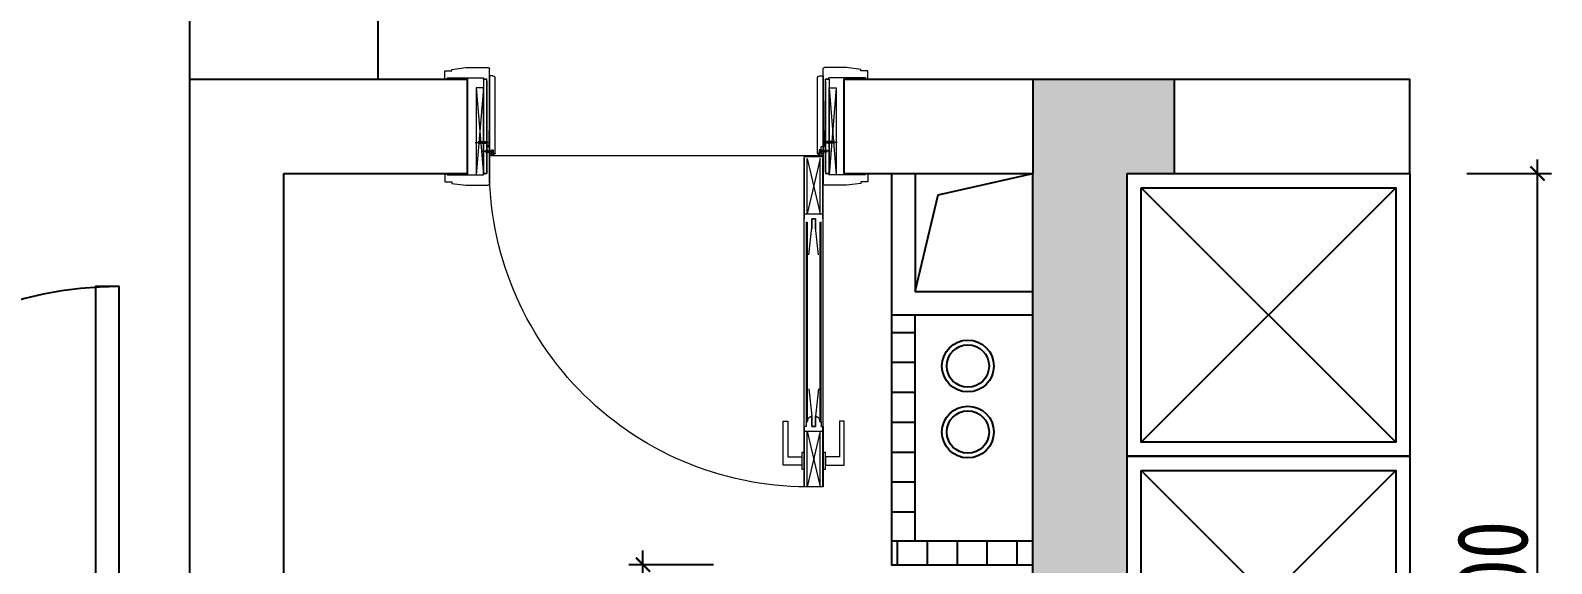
# Model space of a CAD drawing. Header units: millimetres. Extents: x -41640 to 3079702, y -5257903 to 68462.
# Drawn here: x -23009 to -19780, y 39579 to 40711 of the extents above; entities that cross this region are included whole.
import ezdxf

# ---------------------------------------------------------------- set-up
doc = ezdxf.new("R2010")
doc.units = ezdxf.units.MM
doc.header["$LTSCALE"] = 10
doc.layers.get('0').update_dxf_attribs({"color": 255})
doc.layers.get('Defpoints').update_dxf_attribs({"color": 255})
doc.layers.add('0008原建筑墙柱体', color=145, linetype='Continuous')
doc.layers.add('新建门窗', color=143, linetype='Continuous', lineweight=5)
doc.layers.add('门', color=143, linetype='Continuous', lineweight=18)
doc.styles.add('(图框)宋体', font='', dxfattribs={"width": 0.8})
doc.styles.get("Standard").update_dxf_attribs({"font": ''})
doc.styles.get('(图框)宋体').set_extended_font_data('SimSun')
doc.styles.get('Standard').set_extended_font_data('SimSun')
doc.dimstyles.get("Standard").update_dxf_attribs({"dimtxt": 0.18, "dimasz": 0.18, "dimexe": 0.18, "dimexo": 0.0625, "dimgap": 0.09, "dimtad": 0, "dimtih": 1, "dimtoh": 1, "dimdec": 4, "dimzin": 0, "dimdsep": 46, "dimtxsty": 'Standard', "dimcen": 0.09, "dimadec": 0, "dimazin": 0, "dimtfac": 1, "dimtdec": 4, "dimtofl": 0, "dimtmove": 0, "dimatfit": 3, "dimfxl": 1, "dimtolj": 1, "dimtzin": 0, "dimarcsym": 0})

# ---------------------------------------------------------------- blocks, each defined once
blk = doc.blocks.new('rthtrhjtyjtyjtyj')
at = {"layer": '新建门窗', "color": 45, "lineweight": 5}
for p, q in [((2135685.6, -4936629.2), (2135667.6, -4936629.2)), ((2135667.6, -4936629.2), (2135667.6, -4936644.2)), ((2135682.6, -4936634.2), (2135682.6, -4936711.7)), ((2135682.6, -4936634.2), (2135685.6, -4936634.2)), ((2135685.6, -4936634.2), (2135685.6, -4936629.2)), ((2135885.6, -4936629.2), (2135903.6, -4936629.2)), ((2135885.6, -4936634.2), (2135885.6, -4936629.2)), ((2135888.6, -4936634.2), (2135885.6, -4936634.2)), ((2135888.6, -4936634.2), (2135888.6, -4936711.7)), ((2135888.6, -4936674.2), (2135888.6, -4936634.2)), ((2135903.6, -4936629.2), (2135903.6, -4936644.2)), ((2135664.6, -4936644.2), (2135660.6, -4936674.2)), ((2135667.6, -4936644.2), (2135664.6, -4936644.2)), ((2135903.6, -4936644.2), (2135906.6, -4936644.2)), ((2135906.6, -4936644.2), (2135910.6, -4936674.2)), ((2135660.6, -4936674.2), (2135660.6, -4936721.2)), ((2135684.1, -4936677.2), (2135887.1, -4936677.2)), ((2135703.6, -4936711.2), (2135888.6, -4936696.2)), ((2135703.6, -4936696.2), (2135888.6, -4936711.2)), ((2135703.6, -4936696.2), (2135888.6, -4936696.2)), ((2135703.6, -4936711.2), (2135703.6, -4936696.2)), ((2135819.7, -4936694), (2135819.7, -4936721.2)), ((2135888.6, -4936696.2), (2135888.6, -4936711.2)), ((2135910.6, -4936674.2), (2135910.6, -4936721.2)), ((2135700.6, -4936724.2), (2135663.6, -4936724.2)), ((2135678.6, -4936724.2), (2135827.6, -4936724.2)), ((2135678.6, -4936731.2), (2135678.6, -4936724.2)), ((2135678.6, -4936724.2), (2135700.6, -4936724.2)), ((2135685.6, -4936711.7), (2135682.6, -4936711.7)), ((2135685.6, -4936718.7), (2135685.6, -4936711.2)), ((2135685.6, -4936711.2), (2135885.6, -4936711.2)), ((2135685.6, -4936718.7), (2135685.6, -4936711.2)), ((2135685.6, -4936711.7), (2135685.6, -4936718.7)), ((2135825.6, -4936718.7), (2135685.6, -4936718.7)), ((2135825.6, -4936718.7), (2135685.6, -4936718.7)), ((2135688.6, -4936718.7), (2135827.6, -4936718.7)), ((2135688.6, -4936718.7), (2135827.6, -4936718.7)), ((2135827.6, -4936718.7), (2135700.6, -4936718.7)), ((2135700.6, -4936724.2), (2135825.6, -4936722.9)), ((2135700.6, -4936724.2), (2135825.6, -4936722.9)), ((2135700.6, -4936724.2), (2135827.6, -4936724.2)), ((2135827.1, -4936724.2), (2135700.6, -4936724.2)), ((2135700.6, -4936724.2), (2135827.6, -4936724.2)), ((2135888.6, -4936711.2), (2135703.6, -4936711.2)), ((2135817.9, -4936700), (2135817.9, -4936716.2)), ((2135817.9, -4936716.2), (2135819.7, -4936721.2)), ((2135821.5, -4936716.2), (2135819.7, -4936721.2)), ((2135821.5, -4936700.7), (2135821.5, -4936716.2)), ((2135825.6, -4936718.7), (2135825.6, -4936722.9)), ((2135825.6, -4936718.7), (2135827.6, -4936718.7)), ((2135825.6, -4936718.7), (2135825.6, -4936722.9)), ((2135825.6, -4936718.7), (2135827.6, -4936718.7)), ((2135882.6, -4936718.7), (2135826.1, -4936718.7)), ((2135826.1, -4936718.7), (2135826.1, -4936724.2)), ((2135826.1, -4936718.7), (2135826.1, -4936724.2)), ((2135882.6, -4936718.7), (2135826.1, -4936718.7)), ((2135826.1, -4936724.2), (2135826.1, -4936718.7)), ((2135826.1, -4936718.7), (2135885.6, -4936718.7)), ((2135826.1, -4936724.2), (2135843.1, -4936724.2)), ((2135826.1, -4936724.2), (2135843.1, -4936724.2)), ((2135826.1, -4936724.2), (2135843.1, -4936724.2)), ((2135827.6, -4936724.2), (2135827.6, -4936718.7)), ((2135827.6, -4936718.7), (2135827.6, -4936724.2)), ((2135827.6, -4936718.7), (2135827.6, -4936724.2)), ((2135827.6, -4936724.2), (2135827.6, -4936718.7)), ((2135827.6, -4936724.2), (2135827.6, -4936724.2)), ((2135828.1, -4936718.7), (2135828.1, -4936722.9)), ((2135828.1, -4936718.7), (2135885.6, -4936718.7)), ((2135833.1, -4936724.2), (2135828.1, -4936722.9)), ((2135835.1, -4936718.7), (2135833.1, -4936718.7)), ((2135833.1, -4936724.2), (2135907.6, -4936724.2)), ((2135840.1, -4936724.2), (2135833.1, -4936724.2)), ((2135843.1, -4936728.2), (2135835.1, -4936728.2)), ((2135835.1, -4936728.2), (2135835.1, -4936732.2)), ((2135835.1, -4936728.2), (2135835.1, -4936732.2)), ((2135843.1, -4936728.2), (2135835.1, -4936728.2)), ((2135835.1, -4936728.2), (2135835.1, -4936732.2)), ((2135835.1, -4936728.2), (2135843.1, -4936728.2)), ((2135836.1, -4936730), (2135837.4, -4936728.3)), ((2135836.1, -4936730.4), (2135836.1, -4936730)), ((2135836.1, -4936730.4), (2135837.4, -4936732.1)), ((2135836.6, -4936715), (2135836.6, -4936722.2)), ((2135836.6, -4936722.2), (2135838.4, -4936727.2)), ((2135837.7, -4936728.8), (2135837.8, -4936728.6)), ((2135837.8, -4936728.9), (2135839.6, -4936728.9)), ((2135838.4, -4936709), (2135838.4, -4936727.2)), ((2135840.2, -4936722.2), (2135838.4, -4936727.2)), ((2135839.6, -4936728.9), (2135840, -4936728.3)), ((2135885.6, -4936724.2), (2135840.1, -4936724.2)), ((2135840.2, -4936715.7), (2135840.2, -4936722.2)), ((2135840.3, -4936728.8), (2135840.4, -4936728.6)), ((2135840.4, -4936728.9), (2135843.1, -4936728.9)), ((2135843.1, -4936724.2), (2135843.1, -4936728.9)), ((2135843.1, -4936728.2), (2135843.1, -4936724.2)), ((2135843.1, -4936728.2), (2135843.1, -4936724.2)), ((2135843.1, -4936724.2), (2135848.1, -4936724.2)), ((2135843.1, -4936724.2), (2135847.8, -4936724.2)), ((2135843.1, -4936728.2), (2135843.1, -4936724.2)), ((2135844.2, -4936735.9), (2135846, -4936730.4)), ((2135847.9, -4936730.4), (2135846, -4936730.4)), ((2135846.2, -4936729.9), (2135848.1, -4936724.2)), ((2135847.9, -4936729.9), (2135846.2, -4936729.9)), ((2135883.6, -4936711.2), (2135888.6, -4936711.2)), ((2135885.6, -4936711.2), (2135885.6, -4936718.2)), ((2135885.6, -4936718.7), (2135885.6, -4936711.2)), ((2135885.6, -4936711.7), (2135888.6, -4936711.7)), ((2135885.6, -4936711.7), (2135885.6, -4936718.7)), ((2135843.1, -4936736.2), (2135683.6, -4936736.2)), ((2135835.1, -4936732.2), (2135843.1, -4936732.2)), ((2135835.1, -4936732.2), (2135843.1, -4936732.2)), ((2135835.1, -4936732.2), (2135843.1, -4936732.2)), ((2135837.7, -4936731.6), (2135837.8, -4936731.8)), ((2135837.8, -4936731.4), (2135839.6, -4936731.4)), ((2135839.6, -4936731.4), (2135840, -4936732.1)), ((2135840.3, -4936731.6), (2135840.4, -4936731.8)), ((2135840.4, -4936731.4), (2135843.1, -4936731.4)), ((2135843.1, -4936731.4), (2135843.1, -4936736.2)), ((2135843.1, -4936732.2), (2135843.1, -4936736.2)), ((2135843.1, -4936736.2), (2135843.7, -4936736.2)), ((2135850.5, -4937432.2), (2135850.5, -4937392.2)), ((2136550.5, -4937392.2), (2135850.5, -4937392.2)), ((2135853.5, -4937392.2), (2135981.5, -4937392.2)), ((2135853.5, -4937392.2), (2135981.5, -4937392.2)), ((2135981.5, -4937392.7), (2135853.5, -4937392.7)), ((2135971.5, -4937398.2), (2135853.5, -4937398.2)), ((2135971.5, -4937392.7), (2135971.5, -4937431.7)), ((2135988, -4937396.2), (2136413, -4937396.2)), ((2135988, -4937396.2), (2136413, -4937396.2)), ((2136412.5, -4937398.7), (2136412.5, -4937396.7)), ((2136412.5, -4937398.7), (2136412.5, -4937396.7)), ((2136413, -4937396.2), (2136422, -4937396.2)), ((2136413, -4937396.2), (2136422, -4937396.2)), ((2136550.5, -4937392.2), (2136422.5, -4937392.2)), ((2136422.5, -4937395.7), (2136422.5, -4937392.2)), ((2136550.5, -4937392.2), (2136422.5, -4937392.2)), ((2136422.5, -4937395.7), (2136422.5, -4937392.2)), ((2136550.5, -4937392.7), (2136422.5, -4937392.7)), ((2136432.5, -4937392.7), (2136432.5, -4937431.7)), ((2136550.5, -4937398.2), (2136432.5, -4937398.2)), ((2136550.5, -4937432.2), (2136550.5, -4937392.2)), ((2135660.6, -4937482.2), (2135660.6, -4937435.2)), ((2135700.6, -4937432.2), (2135663.6, -4937432.2)), ((2135678.6, -4937425.2), (2135678.6, -4937432.2)), ((2135678.6, -4937432.2), (2135827.6, -4937432.2)), ((2135678.6, -4937432.2), (2135700.6, -4937432.2)), ((2135843.1, -4937420.2), (2135683.6, -4937420.2)), ((2135685.6, -4937437.7), (2135685.6, -4937445.2)), ((2135685.6, -4937444.7), (2135685.6, -4937437.7)), ((2135825.6, -4937437.7), (2135685.6, -4937437.7)), ((2135685.6, -4937437.7), (2135685.6, -4937445.2)), ((2135825.6, -4937437.7), (2135685.6, -4937437.7)), ((2135688.6, -4937437.7), (2135827.6, -4937437.7)), ((2135688.6, -4937437.7), (2135827.6, -4937437.7)), ((2135700.6, -4937432.2), (2135825.6, -4937433.5)), ((2135700.6, -4937432.2), (2135827.6, -4937432.2)), ((2135827.1, -4937432.2), (2135700.6, -4937432.2)), ((2135700.6, -4937432.2), (2135825.6, -4937433.5)), ((2135700.6, -4937432.2), (2135827.6, -4937432.2)), ((2135827.6, -4937437.7), (2135700.6, -4937437.7)), ((2135817.9, -4937440.2), (2135819.7, -4937435.2)), ((2135817.9, -4937456.4), (2135817.9, -4937440.2)), ((2135819.7, -4937462.4), (2135819.7, -4937435.2)), ((2135821.5, -4937440.2), (2135819.7, -4937435.2)), ((2135821.5, -4937455.7), (2135821.5, -4937440.2)), ((2135825.6, -4937437.7), (2135825.6, -4937433.5)), ((2135825.6, -4937437.7), (2135825.6, -4937433.5)), ((2135825.6, -4937437.7), (2135827.6, -4937437.7)), ((2135825.6, -4937437.7), (2135827.6, -4937437.7)), ((2135826.1, -4937432.2), (2135843.1, -4937432.2)), ((2135826.1, -4937437.7), (2135826.1, -4937432.2)), ((2135826.1, -4937437.7), (2135826.1, -4937432.2)), ((2135826.1, -4937432.2), (2135843.1, -4937432.2)), ((2135826.1, -4937432.2), (2135843.1, -4937432.2)), ((2135826.1, -4937432.2), (2135826.1, -4937437.7)), ((2135882.6, -4937437.7), (2135826.1, -4937437.7)), ((2135882.6, -4937437.7), (2135826.1, -4937437.7)), ((2135826.1, -4937437.7), (2135885.6, -4937437.7)), ((2135827.6, -4937432.2), (2135827.6, -4937437.7)), ((2135827.6, -4937437.7), (2135827.6, -4937432.2)), ((2135827.6, -4937437.7), (2135827.6, -4937432.2)), ((2135827.6, -4937432.2), (2135827.6, -4937432.2)), ((2135827.6, -4937432.2), (2135827.6, -4937437.7)), ((2135833.1, -4937432.2), (2135828.1, -4937433.5)), ((2135828.1, -4937437.7), (2135828.1, -4937433.5)), ((2135828.1, -4937437.7), (2135885.6, -4937437.7)), ((2135828.5, -4937428.7), (2135828.5, -4937432.2)), ((2135828.5, -4937428.7), (2135828.5, -4937432.2)), ((2135838, -4937428.2), (2135829, -4937428.2)), ((2135838, -4937428.2), (2135829, -4937428.2)), ((2135833.1, -4937432.2), (2135907.6, -4937432.2)), ((2135840.1, -4937432.2), (2135833.1, -4937432.2)), ((2135835.1, -4937437.7), (2135833.1, -4937437.7)), ((2135835.1, -4937424.2), (2135843.1, -4937424.2)), ((2135835.1, -4937428.2), (2135835.1, -4937424.2)), ((2135835.1, -4937428.2), (2135835.1, -4937424.2)), ((2135835.1, -4937424.2), (2135843.1, -4937424.2)), ((2135835.1, -4937428.2), (2135835.1, -4937424.2)), ((2135835.1, -4937424.2), (2135843.1, -4937424.2)), ((2135843.1, -4937428.2), (2135835.1, -4937428.2)), ((2135843.1, -4937428.2), (2135835.1, -4937428.2)), ((2135835.1, -4937428.2), (2135843.1, -4937428.2)), ((2135836.1, -4937426), (2135837.4, -4937424.3)), ((2135836.1, -4937426), (2135836.1, -4937426.4)), ((2135836.1, -4937426.4), (2135837.4, -4937428.1)), ((2135836.6, -4937434.2), (2135838.4, -4937429.2)), ((2135836.6, -4937441.4), (2135836.6, -4937434.2)), ((2135837.7, -4937424.8), (2135837.8, -4937424.6)), ((2135837.7, -4937427.6), (2135837.8, -4937427.8)), ((2135837.8, -4937424.9), (2135839.6, -4937424.9)), ((2135837.8, -4937427.4), (2135839.6, -4937427.4)), ((2135840.2, -4937434.2), (2135838.4, -4937429.2)), ((2135838.4, -4937447.4), (2135838.4, -4937429.2)), ((2135838.5, -4937425.7), (2135838.5, -4937427.7)), ((2135838.5, -4937425.7), (2135838.5, -4937427.7)), ((2135839.6, -4937424.9), (2135840, -4937424.3)), ((2135839.6, -4937427.4), (2135840, -4937428.1)), ((2135885.6, -4937432.2), (2135840.1, -4937432.2)), ((2135840.2, -4937440.7), (2135840.2, -4937434.2)), ((2135840.3, -4937424.8), (2135840.4, -4937424.6)), ((2135840.3, -4937427.6), (2135840.4, -4937427.8)), ((2135840.4, -4937424.9), (2135843.1, -4937424.9)), ((2135840.4, -4937427.4), (2135843.1, -4937427.4)), ((2135843.1, -4937420.2), (2135843.7, -4937420.2)), ((2135843.1, -4937424.9), (2135843.1, -4937420.2)), ((2135843.1, -4937424.2), (2135843.1, -4937420.2)), ((2135843.1, -4937432.2), (2135843.1, -4937427.4)), ((2135843.1, -4937428.2), (2135843.1, -4937432.2)), ((2135843.1, -4937428.2), (2135843.1, -4937432.2)), ((2135843.1, -4937428.2), (2135843.1, -4937432.2)), ((2135843.1, -4937432.2), (2135848.1, -4937432.2)), ((2135843.1, -4937432.2), (2135847.8, -4937432.2)), ((2135844.2, -4937420.5), (2135846, -4937425.9)), ((2135847.9, -4937425.9), (2135846, -4937425.9)), ((2135847.9, -4937426.5), (2135846.2, -4937426.5)), ((2135846.2, -4937426.5), (2135848.1, -4937432.2)), ((2136550.5, -4937432.2), (2135850.5, -4937432.2)), ((2135971.5, -4937426.2), (2135853.5, -4937426.2)), ((2135981.5, -4937431.7), (2135853.5, -4937431.7)), ((2135981.5, -4937432.2), (2135853.5, -4937432.2)), ((2135981.5, -4937432.2), (2135853.5, -4937432.2)), ((2135885.6, -4937444.7), (2135885.6, -4937437.7)), ((2135885.6, -4937437.7), (2135885.6, -4937445.2)), ((2135885.6, -4937445.2), (2135885.6, -4937438.2)), ((2135910.6, -4937482.2), (2135910.6, -4937435.2)), ((2136413, -4937428.2), (2135988, -4937428.2)), ((2136413, -4937428.2), (2135988, -4937428.2)), ((2135989, -4937425.2), (2136412, -4937425.2)), ((2136412.5, -4937425.7), (2136412.5, -4937427.7)), ((2136412.5, -4937425.7), (2136412.5, -4937427.7)), ((2136413, -4937428.2), (2136422, -4937428.2)), ((2136413, -4937428.2), (2136422, -4937428.2)), ((2136422.5, -4937428.7), (2136422.5, -4937432.2)), ((2136422.5, -4937428.7), (2136422.5, -4937432.2)), ((2136550.5, -4937431.7), (2136422.5, -4937431.7)), ((2136422.5, -4937432.2), (2136550.5, -4937432.2)), ((2136422.5, -4937432.2), (2136550.5, -4937432.2)), ((2136550.5, -4937426.2), (2136432.5, -4937426.2)), ((2135685.6, -4937444.7), (2135682.6, -4937444.7)), ((2135682.6, -4937522.2), (2135682.6, -4937444.7)), ((2135685.6, -4937445.2), (2135885.6, -4937445.2)), ((2135703.6, -4937445.2), (2135888.6, -4937460.2)), ((2135703.6, -4937460.2), (2135888.6, -4937445.2)), ((2135888.6, -4937445.2), (2135703.6, -4937445.2)), ((2135703.6, -4937445.2), (2135703.6, -4937460.2)), ((2135703.6, -4937460.2), (2135888.6, -4937460.2)), ((2135883.6, -4937445.2), (2135888.6, -4937445.2)), ((2135885.6, -4937444.7), (2135888.6, -4937444.7)), ((2135888.6, -4937522.2), (2135888.6, -4937444.7)), ((2135888.6, -4937460.2), (2135888.6, -4937445.2)), ((2135664.6, -4937512.2), (2135660.6, -4937482.2)), ((2135682.6, -4937477.2), (2135888.6, -4937477.2)), ((2135843.2, -4937477.2), (2135823.2, -4937477.2)), ((2135906.6, -4937512.2), (2135910.6, -4937482.2)), ((2135667.6, -4937512.2), (2135664.6, -4937512.2)), ((2135667.6, -4937527.2), (2135667.6, -4937512.2)), ((2135685.6, -4937527.2), (2135667.6, -4937527.2)), ((2135682.6, -4937522.2), (2135685.6, -4937522.2)), ((2135685.6, -4937522.2), (2135685.6, -4937527.2)), ((2135885.6, -4937522.2), (2135885.6, -4937527.2)), ((2135888.6, -4937522.2), (2135885.6, -4937522.2)), ((2135885.6, -4937527.2), (2135903.6, -4937527.2)), ((2135903.6, -4937512.2), (2135906.6, -4937512.2)), ((2135903.6, -4937527.2), (2135903.6, -4937512.2))]:
    blk.add_line(p, q, dxfattribs=at)
at = {"layer": '新建门窗', "lineweight": 5}
for p, q in [((2135848.1, -4936730.2), (2135848.1, -4936730.2)), ((2135848.1, -4937426.2), (2135848.1, -4937426.2))]:
    blk.add_line(p, q, dxfattribs=at)
at = {"layer": '新建门窗', "color": 250, "lineweight": 5}
for p, q in [((2135853.5, -4937398.2), (2135971.5, -4937426.2)), ((2135853.5, -4937426.2), (2135971.5, -4937398.2)), ((2135981.5, -4937408.2), (2136003.5, -4937408.2)), ((2135981.5, -4937416.2), (2135981.5, -4937408.2)), ((2135981.5, -4937408.2), (2136003.5, -4937408.2)), ((2135981.5, -4937416.2), (2135981.5, -4937408.2)), ((2136003.5, -4937408.2), (2135981.5, -4937408.2)), ((2135981.5, -4937408.2), (2135981.5, -4937416.2)), ((2135981.5, -4937416.2), (2135981.5, -4937408.2)), ((2136003.5, -4937408.2), (2135981.5, -4937408.2)), ((2136412, -4937399.2), (2135989, -4937399.2)), ((2136412, -4937399.2), (2135989, -4937399.2)), ((2136058.5, -4937402.2), (2136000.5, -4937408.2)), ((2136058.5, -4937402.2), (2136000.5, -4937408.2)), ((2136342.5, -4937402.2), (2136400.5, -4937408.2)), ((2136400.5, -4937406.7), (2136400.5, -4937408.2)), ((2136400.5, -4937408.2), (2136422.5, -4937408.2)), ((2136422.5, -4937408.2), (2136400.5, -4937408.2)), ((2136422.5, -4937408.2), (2136400.5, -4937408.2)), ((2136400.5, -4937408.2), (2136422.5, -4937408.2)), ((2136422.5, -4937408.2), (2136422.5, -4937416.2)), ((2136422.5, -4937416.2), (2136422.5, -4937408.2)), ((2136422.5, -4937416.2), (2136422.5, -4937408.2)), ((2136422.5, -4937416.2), (2136422.5, -4937408.2)), ((2136432.5, -4937398.2), (2136550.5, -4937426.2)), ((2136432.5, -4937426.2), (2136550.5, -4937398.2)), ((2135981.5, -4937416.2), (2136003.5, -4937416.2)), ((2136003.5, -4937416.2), (2135981.5, -4937416.2)), ((2136003.5, -4937416.2), (2135981.5, -4937416.2)), ((2136003.5, -4937416.2), (2135981.5, -4937416.2)), ((2135989, -4937425.2), (2136412, -4937425.2)), ((2136058.5, -4937422.2), (2136000.5, -4937416.2)), ((2136058.5, -4937422.2), (2136000.5, -4937416.2)), ((2136342.5, -4937422.2), (2136400.5, -4937416.2)), ((2136400.5, -4937416.2), (2136422.5, -4937416.2)), ((2136400.5, -4937416.2), (2136422.5, -4937416.2)), ((2136422.5, -4937416.2), (2136400.5, -4937416.2)), ((2136400.5, -4937417.7), (2136400.5, -4937416.2)), ((2136400.5, -4937416.2), (2136422.5, -4937416.2))]:
    blk.add_line(p, q, dxfattribs=at)
at = {"layer": '新建门窗', "color": 45, "lineweight": 5}
for points in [[(2136504.4, -4937357.2), (2136504.4, -4937347.2), (2136411.1, -4937347.2), (2136411.1, -4937357.2), (2136486.6, -4937357.2), (2136486.6, -4937387.2), (2136504.4, -4937387.2)], [(2136477.7, -4937387.2), (2136513.3, -4937387.2), (2136513.3, -4937392.2), (2136477.7, -4937392.2)], [(2136504.4, -4937467.2), (2136504.4, -4937477.2), (2136411.1, -4937477.2), (2136411.1, -4937467.2), (2136486.6, -4937467.2), (2136486.6, -4937437.2), (2136504.4, -4937437.2)], [(2136477.7, -4937432.2), (2136513.3, -4937432.2), (2136513.3, -4937437.2), (2136477.7, -4937437.2)]]:
    blk.add_lwpolyline(points, close=True, dxfattribs=at)
for centre, radius, start, end in [((2135663.6, -4936721.2), 3, 180, 270), ((2135683.6, -4936731.2), 5, 180, 270), ((2135817.8, -4936701.3), 0.363, 88.9346, 122.2079), ((2135817.8, -4936701.3), 0.363, 88.9346, 122.2079), ((2135823.2, -4936681.1), 20.7, 254.3616, 265.6384), ((2135823.2, -4936681.1), 20.7, 254.3616, 265.6384), ((2135817.8, -4936703.3), 0.363, 88.9346, 122.2079), ((2135817.8, -4936703.3), 0.363, 88.9346, 122.2079), ((2135823.2, -4936683.1), 20.7, 254.3616, 265.6384), ((2135823.2, -4936683.1), 20.7, 254.3616, 265.6384), ((2135817.8, -4936705.3), 0.363, 88.9346, 122.2079), ((2135823.2, -4936685.1), 20.7, 254.3616, 265.6384), ((2135817.8, -4936707.3), 0.363, 88.9346, 122.2079), ((2135823.2, -4936687.1), 20.7, 254.3616, 265.6384), ((2135817.8, -4936707.3), 0.363, 88.9346, 122.2079), ((2135823.2, -4936687.1), 20.7, 254.3616, 265.6384), ((2135817.8, -4936709.3), 0.363, 88.9346, 122.2079), ((2135823.2, -4936689.1), 20.7, 254.3616, 265.6384), ((2135817.8, -4936711.3), 0.363, 88.9346, 122.2079), ((2135823.2, -4936691.1), 20.7, 254.3616, 265.6384), ((2135817.8, -4936713.3), 0.363, 88.9346, 122.2079), ((2135823.2, -4936693.1), 20.7, 254.3616, 265.6384), ((2135817.8, -4936715.3), 0.363, 88.9346, 122.2079), ((2135823.2, -4936695.1), 20.7, 254.3616, 265.6384), ((2135822.7, -4936697.1), 20.7, 261.4908, 265.6384), ((2135820.9, -4936717.4), 0.322, 273.3619, 312.8402), ((2135821.4, -4936701.4), 0.322, 273.3619, 312.8402), ((2135821.4, -4936701.4), 0.322, 273.3619, 312.8402), ((2135821.4, -4936703.4), 0.322, 273.3619, 312.8402), ((2135821.4, -4936703.4), 0.322, 273.3619, 312.8402), ((2135821.4, -4936705.4), 0.322, 273.3619, 312.8402), ((2135821.4, -4936707.4), 0.322, 273.3619, 312.8402), ((2135821.4, -4936700.4), 0.322, 273.3619, 312.8402), ((2135821.4, -4936707.4), 0.322, 273.3619, 312.8402), ((2135821.4, -4936709.4), 0.322, 273.3619, 312.8402), ((2135821.4, -4936711.4), 0.322, 273.3619, 312.8402), ((2135821.4, -4936713.4), 0.322, 273.3619, 312.8402), ((2135821.4, -4936715.4), 0.322, 273.3619, 312.8402), ((2135836.6, -4936717.3), 0.363, 88.9346, 122.2079), ((2135842, -4936697.1), 20.7, 254.3616, 265.6384), ((2135836.6, -4936719.3), 0.363, 88.9346, 122.2079), ((2135836.6, -4936719.3), 0.363, 88.9346, 122.2079), ((2135842, -4936699.1), 20.7, 254.3616, 265.6384), ((2135842, -4936699.1), 20.7, 254.3616, 265.6384), ((2135836.6, -4936721.3), 0.363, 88.9346, 122.2079), ((2135836.6, -4936721.3), 0.363, 88.9346, 122.2079), ((2135842, -4936701.1), 20.7, 254.3616, 265.6384), ((2135842, -4936701.1), 20.7, 254.3616, 265.6384), ((2135837.6, -4936728.5), 0.25, 323.9587, 143.9356), ((2135837.8, -4936728.8), 0.1, 141.3507, 270), ((2135841.5, -4936703.1), 20.7, 261.4908, 265.6384), ((2135839.7, -4936723.4), 0.322, 273.3619, 312.8402), ((2135840.2, -4936728.5), 0.25, 323.9587, 143.9356), ((2135840.2, -4936715.4), 0.322, 273.3619, 312.8402), ((2135840.2, -4936717.4), 0.322, 273.3619, 312.8402), ((2135840.2, -4936719.4), 0.322, 273.3619, 312.8402), ((2135840.2, -4936719.4), 0.322, 273.3619, 312.8402), ((2135840.2, -4936721.4), 0.322, 273.3619, 312.8402), ((2135840.2, -4936721.4), 0.322, 273.3619, 312.8402), ((2135840.4, -4936728.8), 0.1, 141.3507, 270), ((2135847.9, -4936730.2), 0.25, 0, 90), ((2135847.9, -4936730.2), 0.25, 270, 0), ((2135907.6, -4936721.2), 3, 270, 0), ((2135837.6, -4936731.9), 0.25, 216.0644, 36.0413), ((2135837.8, -4936731.5), 0.1, 90, 218.6493), ((2135840.2, -4936731.9), 0.25, 216.0644, 36.0413), ((2135840.4, -4936731.5), 0.1, 90, 218.6493), ((2135843.7, -4936735.7), 0.5, 270, 341.5651), ((2136412, -4937398.7), 0.5, 270, 0), ((2136412, -4937398.7), 0.5, 270, 0), ((2136413, -4937396.7), 0.5, 90, 180), ((2136413, -4937396.7), 0.5, 90, 180), ((2136422, -4937395.7), 0.5, 270, 0), ((2136422, -4937395.7), 0.5, 270, 0), ((2135663.6, -4937435.2), 3, 90, 180), ((2135683.6, -4937425.2), 5, 90, 180), ((2135823.2, -4937461.3), 20.7, 94.3616, 105.6384), ((2135817.8, -4937441.1), 0.363, 237.7921, 271.0654), ((2135822.7, -4937459.3), 20.7, 94.3616, 98.5092), ((2135820.9, -4937439), 0.322, 47.1598, 86.6381), ((2135821.4, -4937441), 0.322, 47.1598, 86.6381), ((2135829, -4937428.7), 0.5, 90, 180), ((2135829, -4937428.7), 0.5, 90, 180), ((2135842, -4937455.3), 20.7, 94.3616, 105.6384), ((2135842, -4937455.3), 20.7, 94.3616, 105.6384), ((2135836.6, -4937435.1), 0.363, 237.7921, 271.0654), ((2135836.6, -4937435.1), 0.363, 237.7921, 271.0654), ((2135842, -4937457.3), 20.7, 94.3616, 105.6384), ((2135842, -4937457.3), 20.7, 94.3616, 105.6384), ((2135836.6, -4937437.1), 0.363, 237.7921, 271.0654), ((2135836.6, -4937437.1), 0.363, 237.7921, 271.0654), ((2135842, -4937459.3), 20.7, 94.3616, 105.6384), ((2135836.6, -4937439.1), 0.363, 237.7921, 271.0654), ((2135837.6, -4937424.5), 0.25, 323.9587, 143.9356), ((2135837.6, -4937427.9), 0.25, 216.0644, 36.0413), ((2135837.8, -4937424.8), 0.1, 141.3507, 270), ((2135837.8, -4937427.6), 0.1, 90, 218.6493), ((2135838, -4937427.7), 0.5, 270, 0), ((2135838, -4937427.7), 0.5, 270, 0), ((2135841.5, -4937453.3), 20.7, 94.3616, 98.5092), ((2135839, -4937425.7), 0.5, 90, 180), ((2135839, -4937425.7), 0.5, 90, 180), ((2135839, -4937412.6), 12.6, 269.952, 336.2107), ((2135839.7, -4937433), 0.322, 47.1598, 86.6381), ((2135840.2, -4937424.5), 0.25, 323.9587, 143.9356), ((2135840.2, -4937427.9), 0.25, 216.0644, 36.0413), ((2135840.2, -4937435), 0.322, 47.1598, 86.6381), ((2135840.2, -4937435), 0.322, 47.1598, 86.6381), ((2135840.2, -4937437), 0.322, 47.1598, 86.6381), ((2135840.2, -4937437), 0.322, 47.1598, 86.6381), ((2135840.2, -4937439), 0.322, 47.1598, 86.6381), ((2135840.2, -4937441), 0.322, 47.1598, 86.6381), ((2135840.4, -4937424.8), 0.1, 141.3507, 270), ((2135840.4, -4937427.6), 0.1, 90, 218.6493), ((2135843.7, -4937420.7), 0.5, 18.4349, 90), ((2135907.6, -4937435.2), 3, 0, 90), ((2136412, -4937425.7), 0.5, 0, 90), ((2136412, -4937425.7), 0.5, 0, 90), ((2136413, -4937427.7), 0.5, 180, 270), ((2136413, -4937427.7), 0.5, 180, 270), ((2136422, -4937428.7), 0.5, 0, 90), ((2136422, -4937428.7), 0.5, 0, 90), ((2135823.2, -4937469.3), 20.7, 94.3616, 105.6384), ((2135817.8, -4937449.1), 0.363, 237.7921, 271.0654), ((2135823.2, -4937471.3), 20.7, 94.3616, 105.6384), ((2135817.8, -4937451.1), 0.363, 237.7921, 271.0654), ((2135823.2, -4937473.3), 20.7, 94.3616, 105.6384), ((2135823.2, -4937473.3), 20.7, 94.3616, 105.6384), ((2135817.8, -4937453.1), 0.363, 237.7921, 271.0654), ((2135817.8, -4937453.1), 0.363, 237.7921, 271.0654), ((2135823.2, -4937475.3), 20.7, 94.3616, 105.6384), ((2135823.2, -4937475.3), 20.7, 94.3616, 105.6384), ((2135817.8, -4937455.1), 0.363, 237.7921, 271.0654), ((2135817.8, -4937455.1), 0.363, 237.7921, 271.0654), ((2135823.2, -4937463.3), 20.7, 94.3616, 105.6384), ((2135817.8, -4937443.1), 0.363, 237.7921, 271.0654), ((2135823.2, -4937465.3), 20.7, 94.3616, 105.6384), ((2135817.8, -4937445.1), 0.363, 237.7921, 271.0654), ((2135823.2, -4937467.3), 20.7, 94.3616, 105.6384), ((2135817.8, -4937447.1), 0.363, 237.7921, 271.0654), ((2135823.2, -4937469.3), 20.7, 94.3616, 105.6384), ((2135817.8, -4937449.1), 0.363, 237.7921, 271.0654), ((2135821.4, -4937449), 0.322, 47.1598, 86.6381), ((2135821.4, -4937451), 0.322, 47.1598, 86.6381), ((2135821.4, -4937453), 0.322, 47.1598, 86.6381), ((2135821.4, -4937453), 0.322, 47.1598, 86.6381), ((2135821.4, -4937455), 0.322, 47.1598, 86.6381), ((2135821.4, -4937455), 0.322, 47.1598, 86.6381), ((2135821.4, -4937443), 0.322, 47.1598, 86.6381), ((2135821.4, -4937445), 0.322, 47.1598, 86.6381), ((2135821.4, -4937447), 0.322, 47.1598, 86.6381), ((2135821.4, -4937449), 0.322, 47.1598, 86.6381), ((2135821.4, -4937456), 0.322, 47.1598, 86.6381)]:
    blk.add_arc(centre, radius, start, end, dxfattribs=at)
at = {"layer": '新建门窗', "color": 250, "lineweight": 5}
for centre, start, end in [((2136412, -4937411.8), 89.952, 156.2107), ((2136412, -4937412.6), 203.7893, 270.048)]:
    blk.add_arc(centre, 12.6, start, end, dxfattribs=at)
at = {"layer": '新建门窗', "lineweight": 5}
for start, end in [(0, 90), (270, 0)]:
    blk.add_arc((2135847.9, -4937426.2), 0.25, start, end, dxfattribs=at)
at = {"layer": '新建门窗', "color": 45, "lineweight": 5}
for p in [(2135700.5, -4936677.2), (2135822, -4937477.2)]:
    blk.add_point(p, dxfattribs=at)
at = {"layer": '门', "color": 251, "lineweight": 5}
blk.add_line((2135848.1, -4937432.2), (2135848.1, -4936724.2), dxfattribs=at)
blk.add_arc((2135874.2, -4937400.1), 676.3, 0.1621, 91.9567, dxfattribs=at)
blk = doc.blocks.new('_ArchTick')
at = {"color": 0, "linetype": 'ByBlock', "const_width": 0.15}
blk.add_lwpolyline([(-0.5, -0.5), (0.5, 0.5)], dxfattribs=at)
blk = doc.blocks.new('*D603')
at = {"color": 250, "lineweight": -2}
for p, q in [((-19810.2, 38577), (-19810.2, 40437)), ((-19960.2, 40407), (-19780.2, 40407)), ((-19960.2, 38607), (-19780.2, 38607))]:
    blk.add_line(p, q, dxfattribs=at)
at = {"layer": 'Defpoints', "color": 0, "lineweight": 30}
for p in [(-20081.1, 40407), (-19810.2, 40407), (-20081.1, 38607)]:
    blk.add_point(p, dxfattribs=at)
at = {"color": 250, "lineweight": -2, "xscale": 30, "yscale": 30, "zscale": 30}
for p, rotation in [((-19810.2, 40407), 90), ((-19810.2, 38607), 270)]:
    blk.add_blockref('_ArchTick', p, dxfattribs=dict(at, rotation=rotation))
at = {"color": 45, "insert": (-19905.2, 39507), "char_height": 150, "attachment_point": 5, "rotation": 90, "style": '(图框)宋体', "bg_fill": 3, "box_fill_scale": 1.1, "bg_fill_color": 256, "bg_fill_true_color": 13158600, "bg_fill_transparency": 6409404}
blk.add_mtext('1800', dxfattribs=at)
blk = doc.blocks.new('_Dot')
at = {"color": 0, "linetype": 'ByBlock', "lineweight": -2}
blk.add_line((-0.5, 0), (-1, 0), dxfattribs=at)
at = {"color": 0, "linetype": 'ByBlock', "const_width": 0.5}
blk.add_lwpolyline([(-0.25, 0, 1), (0.25, 0, 1)], format="xyb", close=True, dxfattribs=at)
blk = doc.blocks.new('DOT')
at = {"color": 0, "linetype": 'ByBlock'}
blk.add_line((-0.35, 0), (-1, 0), dxfattribs=at)
at = {"color": 0, "linetype": 'ByBlock', "const_width": 0.35}
blk.add_lwpolyline([(-0.175, 0, 1), (0.175, 0, 1)], format="xyb", close=True, dxfattribs=at)
blk = doc.blocks.new('*D607')
at = {"color": 250, "lineweight": -2}
for p, q in [((-21709, 37547), (-21709, 39607)), ((-21559, 39577), (-21739, 39577)), ((-21559, 37577), (-21739, 37577))]:
    blk.add_line(p, q, dxfattribs=at)
at = {"layer": 'Defpoints', "color": 0, "lineweight": 30}
for p in [(-21709, 39577), (-21481.1, 39577), (-21481.1, 37577)]:
    blk.add_point(p, dxfattribs=at)
at = {"color": 250, "lineweight": -2, "xscale": 30, "yscale": 30, "zscale": 30}
for p, rotation in [((-21709, 39577), 90), ((-21709, 37577), 270)]:
    blk.add_blockref('_ArchTick', p, dxfattribs=dict(at, rotation=rotation))
at = {"color": 45, "insert": (-21804, 38577), "char_height": 150, "attachment_point": 5, "rotation": 90, "style": '(图框)宋体', "bg_fill": 3, "box_fill_scale": 1.1, "bg_fill_color": 256, "bg_fill_true_color": 13158600, "bg_fill_transparency": 5534908}
blk.add_mtext('2000', dxfattribs=at)

msp = doc.modelspace()

# ---------------------------------------------------------------- hatches: boundary and pattern name
h = msp.add_hatch()
h.set_pattern_fill('ANSI31', color=250, scale=20, angle=135, style=0)
h.set_pattern_definition([(180, (-3286655.98, 3454718.95), (-1e-14, -63.5), [])])
h.paths.add_polyline_path([(-21131.1, 40107), (-21181.1, 40107), (-21181.1, 39627), (-21131.1, 39627)])
h = msp.add_hatch()
h.set_pattern_fill('ANSI31', color=250, scale=20, angle=45, style=0)
h.set_pattern_definition([(90, (-3286655.98, 3454718.95), (-63.5, 1e-14), [])])
h.paths.add_polyline_path([(-20881.1, 39627), (-21181.1, 39627), (-21181.1, 39577), (-20881.1, 39577)])
at = {"layer": '0008原建筑墙柱体'}
for points in [[(-20581.1, 40607), (-20881.1, 40607), (-20881.1, 40407), (-20581.1, 40407)], [(-20681.1, 40407), (-20881.1, 40407), (-20881.1, 39107), (-20681.1, 39107)]]:
    msp.add_hatch(color=252, dxfattribs=at).paths.add_polyline_path(points)

# ---------------------------------------------------------------- linework, layer by layer
at = {"color": 7, "ltscale": 0.5}
for p, q in [((-22671.1, 39477), (-22671.1, 40607)), ((-22671.1, 40607), (-22081.6, 40607, 0)), ((-22081.6, 40407, 0), (-22081.6, 40607, 0)), ((-21281.6, 40607, 0), (-20581.1, 40607, 0)), ((-21281.6, 40407, 0), (-21281.6, 40607, 0)), ((-20881.1, 40607), (-20881.1, 40407)), ((-20581.1, 40607), (-20581.1, 40407)), ((-20081.1, 40407), (-20081.1, 40607, 0)), ((-22471.1, 39257), (-22471.1, 40407)), ((-22471.1, 40407), (-22081.6, 40407)), ((-21281.6, 40407), (-20881.1, 40407)), ((-21181.1, 40407, 0), (-21181.1, 40107, 0)), ((-20881.1, 39107), (-20881.1, 40407)), ((-20681.1, 39107), (-20681.1, 40407)), ((-20681.1, 40407), (-20081.1, 40407)), ((-21181.1, 40107, 0), (-20881.1, 40107, 0)), ((-21131.1, 39627), (-21131.1, 40107, 0)), ((-20881.1, 39627), (-21181.1, 39627, 0))]:
    msp.add_line(p, q, dxfattribs=at)
at = {"color": 45, "ltscale": 0.5}
for p, q in [((-21131.1, 40407, 0), (-21131.1, 40157, 0)), ((-21131.1, 40157, 0), (-20881.1, 40157, 0))]:
    msp.add_line(p, q, dxfattribs=at)
at = {"color": 7, "ltscale": 0.5}
for points in [[(-22671.1, 40607), (-22671.1, 41107)], [(-22271.1, 40607), (-22271.1, 41107)]]:
    msp.add_lwpolyline(points, dxfattribs=at)
at = {"color": 7, "ltscale": 0.5, "elevation": 0}
for points in [[(-20581.1, 40607), (-20081.1, 40607)], [(-21181.1, 40107), (-21181.1, 39577), (-20881.1, 39577)]]:
    msp.add_lwpolyline(points, dxfattribs=at)
at = {"color": 8, "ltscale": 0.5, "elevation": 0}
msp.add_lwpolyline([(-21131.1, 40157), (-21082.4, 40361.5), (-20881.1, 40407)], dxfattribs=at)
at = {"color": 45, "ltscale": 0.5}
for points in [[(-20681.1, 40407), (-20081.1, 40407), (-20081.1, 39807), (-20681.1, 39807), (-20681.1, 40407)], [(-22821.1, 39367), (-22821.1, 40167), (-22871.1, 40167), (-22871.1, 39367), (-22821.1, 39367)], [(-20681.1, 39807), (-20081.1, 39807), (-20081.1, 39207), (-20681.1, 39207), (-20681.1, 39807)]]:
    msp.add_lwpolyline(points, dxfattribs=at)
at = {"color": 8, "ltscale": 0.5}
for points in [[(-20651.1, 40377), (-20111.1, 40377), (-20111.1, 39837), (-20651.1, 39837)], [(-20651.1, 39777), (-20111.1, 39777), (-20111.1, 39237), (-20651.1, 39237)]]:
    msp.add_lwpolyline(points, close=True, dxfattribs=at)
at = {"color": 250, "ltscale": 0.5}
for points in [[(-20111.1, 40377), (-20651.1, 39837)], [(-20651.1, 40377), (-20111.1, 39837)], [(-20111.1, 39777), (-20651.1, 39237)], [(-20651.1, 39777), (-20111.1, 39237)]]:
    msp.add_lwpolyline(points, dxfattribs=at)
at = {"color": 45, "ltscale": 0.5}
for centre in [(-21019.2, 39998.6, 0), (-21019.2, 39858.4, 0)]:
    msp.add_circle(centre, 55, dxfattribs=at)
at = {"color": 250, "ltscale": 0.5}
for centre in [(-21019.2, 39998.6, 0), (-21019.2, 39858.4, 0)]:
    msp.add_circle(centre, 45, dxfattribs=at)
msp.add_arc((-22821.1, 39367), 800, 90, 180, dxfattribs=at)

# ---------------------------------------------------------------- block references
at = {"color": 45, "xscale": -1, "rotation": 90}
msp.add_blockref('rthtrhjtyjtyjtyj', (-4958758.8, 2176292.7, 0), dxfattribs=at)

# ---------------------------------------------------------------- dimensions: what is measured, and where the dimension line sits
at = {"color": 250}
dim = msp.add_linear_dim(base=(-21709, 39577), p1=(-21481.1, 37577), p2=(-21481.1, 39577), angle=90, dimstyle='Standard', override={"dimtxt": 150, "dimasz": 30, "dimexe": 30, "dimexo": 30, "dimgap": 20, "dimtad": 1, "dimtih": 0, "dimtoh": 0, "dimdec": 0, "dimzin": 8, "dimdsep": 44, "dimtxsty": '(图框)宋体', "dimblk": 'ArchTick', "dimcen": 0.6, "dimdle": 30, "dimclrd": 250, "dimclre": 250, "dimclrt": 45, "dimtdec": 0, "dimtofl": 1, "dimtmove": 1, "dimldrblk": 'DOT', "dimfxl": 150, "dimfxlon": 1, "dimtfill": 1, "dimtolj": 0, "dimtzin": 8, "dimarcsym": 1}, dxfattribs=at)
dim.commit()
dim.dimension.update_dxf_attribs({"geometry": '*D607', "text_midpoint": (-21804, 38577)})

# ---------------------------------------------------------------- next in the draw order: dimensions: what is measured, and where the dimension line sits
dim = msp.add_linear_dim(base=(-19810.2, 40407), p1=(-20081.1, 38607), p2=(-20081.1, 40407), angle=90, dimstyle='Standard', override={"dimtxt": 150, "dimasz": 30, "dimexe": 30, "dimexo": 30, "dimgap": 20, "dimtad": 1, "dimtih": 0, "dimtoh": 0, "dimdec": 0, "dimzin": 8, "dimdsep": 44, "dimtxsty": '(图框)宋体', "dimblk": 'ArchTick', "dimcen": 0.6, "dimdle": 30, "dimclrd": 250, "dimclre": 250, "dimclrt": 45, "dimtdec": 0, "dimtofl": 1, "dimtmove": 1, "dimldrblk": 'DOT', "dimfxl": 150, "dimfxlon": 1, "dimtfill": 1, "dimtolj": 0, "dimtzin": 8, "dimarcsym": 1}, dxfattribs=at)
dim.commit()
dim.dimension.update_dxf_attribs({"geometry": '*D603', "text_midpoint": (-19905.2, 39507)})

doc.saveas('drawing.dxf')
